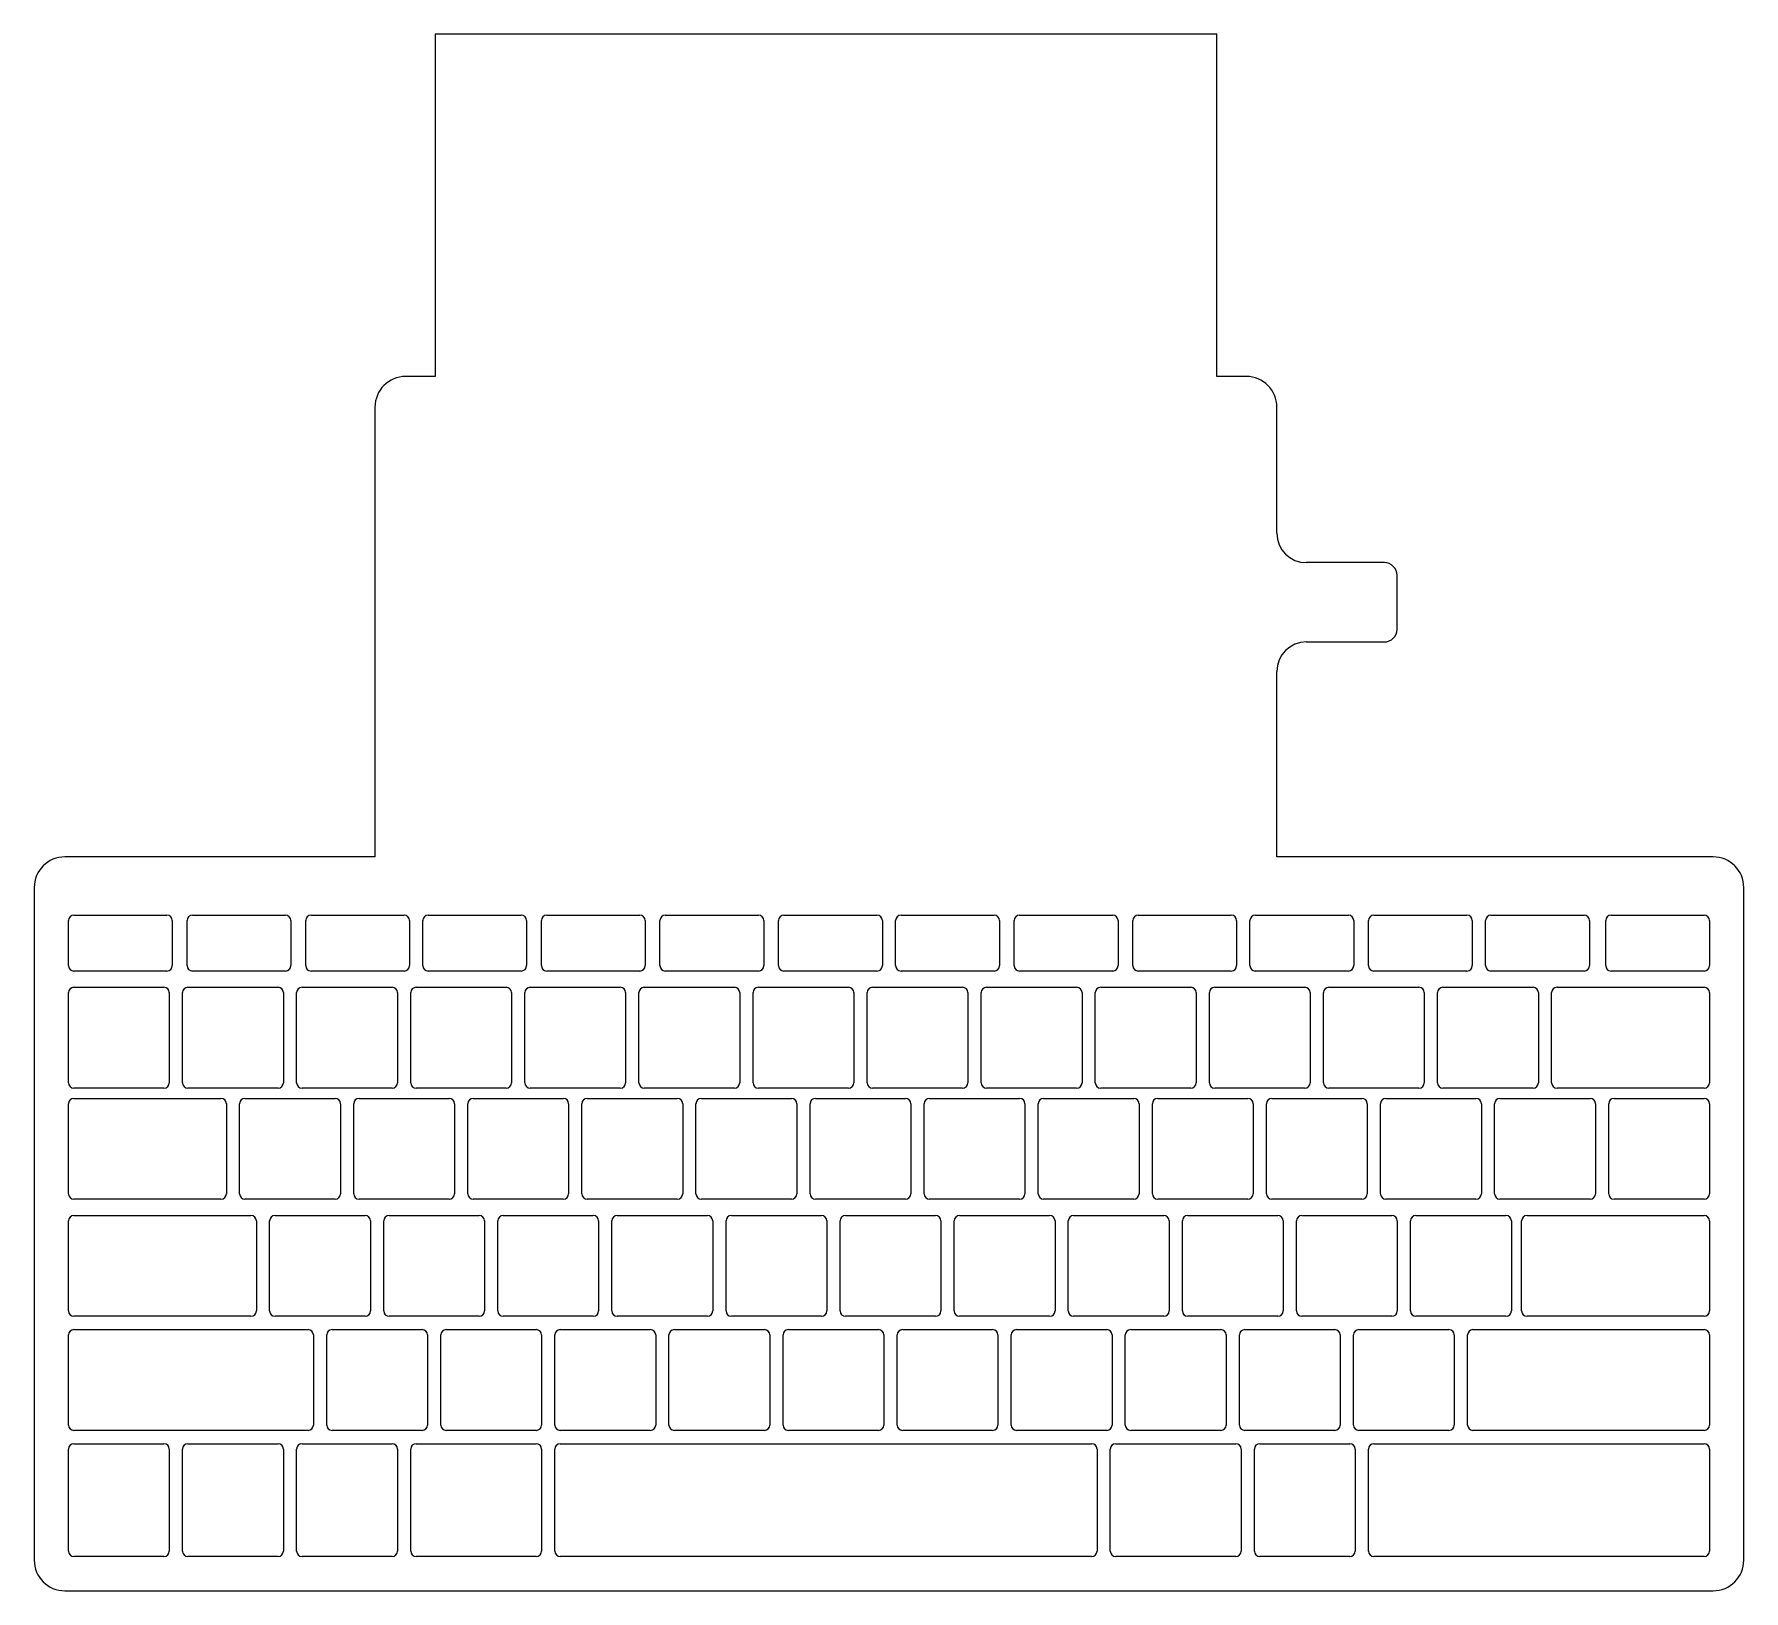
# Model space of a CAD drawing. Header units: millimetres. Extents: x -142 to 142, y -130 to 130.
import ezdxf

# ---------------------------------------------------------------- set-up
doc = ezdxf.new("R2010")
doc.units = ezdxf.units.MM
doc.layers.add('CUTOUTS', color=1, linetype='CONTINUOUS')
doc.layers.add('PERIMETER', color=5, linetype='CONTINUOUS')

msp = doc.modelspace()

# ---------------------------------------------------------------- linework, layer by layer
at = {"layer": 'CUTOUTS'}
for p, q in [((-136.645, -25.5), (-136.645, -18)), ((-135.75, -17.105), (-120.25, -17.105)), ((-119.355, -18), (-119.355, -25.5)), ((-116.895, -25.5), (-116.895, -18)), ((-116, -17.105), (-100.5, -17.105)), ((-99.605, -18), (-99.605, -25.5)), ((-97.145, -25.5), (-97.145, -18)), ((-96.25, -17.105), (-80.75, -17.105)), ((-79.855, -18), (-79.855, -25.5)), ((-77.645, -25.5), (-77.645, -18)), ((-76.75, -17.105), (-61.25, -17.105)), ((-60.355, -18), (-60.355, -25.5)), ((-57.895, -25.5), (-57.895, -18)), ((-57, -17.105), (-41.5, -17.105)), ((-40.605, -18), (-40.605, -25.5)), ((-38.145, -25.5), (-38.145, -18)), ((-37.25, -17.105), (-21.75, -17.105)), ((-20.855, -18), (-20.855, -25.5)), ((-18.395, -25.5), (-18.395, -18)), ((-17.5, -17.105), (-2, -17.105)), ((-1.105, -18), (-1.105, -25.5)), ((1.105, -25.5), (1.105, -18)), ((2, -17.105), (17.5, -17.105)), ((18.395, -18), (18.395, -25.5)), ((20.855, -25.5), (20.855, -18)), ((21.75, -17.105), (37.25, -17.105)), ((38.145, -18), (38.145, -25.5)), ((40.605, -25.5), (40.605, -18)), ((41.5, -17.105), (57, -17.105)), ((57.895, -18), (57.895, -25.5)), ((60.105, -25.5), (60.105, -18)), ((61, -17.105), (76.5, -17.105)), ((77.395, -18), (77.395, -25.5)), ((79.855, -25.5), (79.855, -18)), ((80.75, -17.105), (96.25, -17.105)), ((97.145, -18), (97.145, -25.5)), ((99.355, -25.5), (99.355, -18)), ((100.25, -17.105), (115.75, -17.105)), ((116.645, -18), (116.645, -25.5)), ((119.355, -25.5), (119.355, -18)), ((120.25, -17.105), (135.75, -17.105)), ((136.645, -18), (136.645, -25.5)), ((-120.25, -26.395), (-135.75, -26.395)), ((-100.5, -26.395), (-116, -26.395)), ((-80.75, -26.395), (-96.25, -26.395)), ((-61.25, -26.395), (-76.75, -26.395)), ((-41.5, -26.395), (-57, -26.395)), ((-21.75, -26.395), (-37.25, -26.395)), ((-2, -26.395), (-17.5, -26.395)), ((17.5, -26.395), (2, -26.395)), ((37.25, -26.395), (21.75, -26.395)), ((57, -26.395), (41.5, -26.395)), ((76.5, -26.395), (61, -26.395)), ((96.25, -26.395), (80.75, -26.395)), ((115.75, -26.395), (100.25, -26.395)), ((135.75, -26.395), (120.25, -26.395)), ((-136.645, -45), (-136.645, -30)), ((-135.75, -29.105), (-120.75, -29.105)), ((-119.855, -30), (-119.855, -45)), ((-117.645, -45), (-117.645, -30)), ((-116.75, -29.105), (-101.75, -29.105)), ((-100.855, -30), (-100.855, -45)), ((-98.645, -45), (-98.645, -30)), ((-97.75, -29.105), (-82.75, -29.105)), ((-81.855, -30), (-81.855, -45)), ((-79.645, -45), (-79.645, -30)), ((-78.75, -29.105), (-63.75, -29.105)), ((-62.855, -30), (-62.855, -45)), ((-60.645, -45), (-60.645, -30)), ((-59.75, -29.105), (-44.75, -29.105)), ((-43.855, -30), (-43.855, -45)), ((-41.645, -45), (-41.645, -30)), ((-40.75, -29.105), (-25.75, -29.105)), ((-24.855, -30), (-24.855, -45)), ((-22.645, -45), (-22.645, -30)), ((-21.75, -29.105), (-6.75, -29.105)), ((-5.855, -30), (-5.855, -45)), ((-3.645, -45), (-3.645, -30)), ((-2.75, -29.105), (12.25, -29.105)), ((13.145, -30), (13.145, -45)), ((15.355, -45), (15.355, -30)), ((16.25, -29.105), (31.25, -29.105)), ((32.145, -30), (32.145, -45)), ((34.355, -45), (34.355, -30)), ((35.25, -29.105), (50.25, -29.105)), ((51.145, -30), (51.145, -45)), ((53.355, -45), (53.355, -30)), ((54.25, -29.105), (69.25, -29.105)), ((70.145, -30), (70.145, -45)), ((72.355, -45), (72.355, -30)), ((73.25, -29.105), (88.25, -29.105)), ((89.145, -30), (89.145, -45)), ((91.355, -45), (91.355, -30)), ((92.25, -29.105), (107.25, -29.105)), ((108.145, -30), (108.145, -45)), ((110.355, -45), (110.355, -30)), ((111.25, -29.105), (135.75, -29.105)), ((136.645, -30), (136.645, -45)), ((-120.75, -45.895), (-135.75, -45.895)), ((-135.75, -47.605), (-111.25, -47.605)), ((-101.75, -45.895), (-116.75, -45.895)), ((-107.25, -47.605), (-92.25, -47.605)), ((-82.75, -45.895), (-97.75, -45.895)), ((-88.25, -47.605), (-73.25, -47.605)), ((-63.75, -45.895), (-78.75, -45.895)), ((-69.25, -47.605), (-54.25, -47.605)), ((-44.75, -45.895), (-59.75, -45.895)), ((-50.25, -47.605), (-35.25, -47.605)), ((-25.75, -45.895), (-40.75, -45.895)), ((-31.25, -47.605), (-16.25, -47.605)), ((-6.75, -45.895), (-21.75, -45.895)), ((-12.25, -47.605), (2.75, -47.605)), ((12.25, -45.895), (-2.75, -45.895)), ((6.75, -47.605), (21.75, -47.605)), ((31.25, -45.895), (16.25, -45.895)), ((25.75, -47.605), (40.75, -47.605)), ((50.25, -45.895), (35.25, -45.895)), ((44.75, -47.605), (59.75, -47.605)), ((69.25, -45.895), (54.25, -45.895)), ((63.75, -47.605), (78.75, -47.605)), ((88.25, -45.895), (73.25, -45.895)), ((82.75, -47.605), (97.75, -47.605)), ((107.25, -45.895), (92.25, -45.895)), ((101.75, -47.605), (116.75, -47.605)), ((135.75, -45.895), (111.25, -45.895)), ((120.75, -47.605), (135.75, -47.605)), ((-136.645, -63.5), (-136.645, -48.5)), ((-110.355, -48.5), (-110.355, -63.5)), ((-108.145, -63.5), (-108.145, -48.5)), ((-91.355, -48.5), (-91.355, -63.5)), ((-89.145, -63.5), (-89.145, -48.5)), ((-72.355, -48.5), (-72.355, -63.5)), ((-70.145, -63.5), (-70.145, -48.5)), ((-53.355, -48.5), (-53.355, -63.5)), ((-51.145, -63.5), (-51.145, -48.5)), ((-34.355, -48.5), (-34.355, -63.5)), ((-32.145, -63.5), (-32.145, -48.5)), ((-15.355, -48.5), (-15.355, -63.5)), ((-13.145, -63.5), (-13.145, -48.5)), ((3.645, -48.5), (3.645, -63.5)), ((5.855, -63.5), (5.855, -48.5)), ((22.645, -48.5), (22.645, -63.5)), ((24.855, -63.5), (24.855, -48.5)), ((41.645, -48.5), (41.645, -63.5)), ((43.855, -63.5), (43.855, -48.5)), ((60.645, -48.5), (60.645, -63.5)), ((62.855, -63.5), (62.855, -48.5)), ((79.645, -48.5), (79.645, -63.5)), ((81.855, -63.5), (81.855, -48.5)), ((98.645, -48.5), (98.645, -63.5)), ((100.855, -63.5), (100.855, -48.5)), ((117.645, -48.5), (117.645, -63.5)), ((119.855, -63.5), (119.855, -48.5)), ((136.645, -48.5), (136.645, -63.5)), ((-111.25, -64.395), (-135.75, -64.395)), ((-92.25, -64.395), (-107.25, -64.395)), ((-73.25, -64.395), (-88.25, -64.395)), ((-54.25, -64.395), (-69.25, -64.395)), ((-35.25, -64.395), (-50.25, -64.395)), ((-16.25, -64.395), (-31.25, -64.395)), ((2.75, -64.395), (-12.25, -64.395)), ((21.75, -64.395), (6.75, -64.395)), ((40.75, -64.395), (25.75, -64.395)), ((59.75, -64.395), (44.75, -64.395)), ((78.75, -64.395), (63.75, -64.395)), ((97.75, -64.395), (82.75, -64.395)), ((116.75, -64.395), (101.75, -64.395)), ((135.75, -64.395), (120.75, -64.395)), ((-136.645, -83), (-136.645, -68)), ((-135.75, -67.105), (-106.25, -67.105)), ((-105.355, -68), (-105.355, -83)), ((-103.145, -83), (-103.145, -68)), ((-102.25, -67.105), (-87.25, -67.105)), ((-86.355, -68), (-86.355, -83)), ((-84.145, -83), (-84.145, -68)), ((-83.25, -67.105), (-68.25, -67.105)), ((-67.355, -68), (-67.355, -83)), ((-65.145, -83), (-65.145, -68)), ((-64.25, -67.105), (-49.25, -67.105)), ((-48.355, -68), (-48.355, -83)), ((-46.145, -83), (-46.145, -68)), ((-45.25, -67.105), (-30.25, -67.105)), ((-29.355, -68), (-29.355, -83)), ((-27.145, -83), (-27.145, -68)), ((-26.25, -67.105), (-11.25, -67.105)), ((-10.355, -68), (-10.355, -83)), ((-8.145, -83), (-8.145, -68)), ((-7.25, -67.105), (7.75, -67.105)), ((8.645, -68), (8.645, -83)), ((10.855, -83), (10.855, -68)), ((11.75, -67.105), (26.75, -67.105)), ((27.645, -68), (27.645, -83)), ((29.855, -83), (29.855, -68)), ((30.75, -67.105), (45.75, -67.105)), ((46.645, -68), (46.645, -83)), ((48.855, -83), (48.855, -68)), ((49.75, -67.105), (64.75, -67.105)), ((65.645, -68), (65.645, -83)), ((67.855, -83), (67.855, -68)), ((68.75, -67.105), (83.75, -67.105)), ((84.645, -68), (84.645, -83)), ((86.855, -83), (86.855, -68)), ((87.75, -67.105), (102.75, -67.105)), ((103.645, -68), (103.645, -83)), ((105.355, -83), (105.355, -68)), ((106.25, -67.105), (135.75, -67.105)), ((136.645, -68), (136.645, -83)), ((-106.25, -83.895), (-135.75, -83.895)), ((-87.25, -83.895), (-102.25, -83.895)), ((-68.25, -83.895), (-83.25, -83.895)), ((-49.25, -83.895), (-64.25, -83.895)), ((-30.25, -83.895), (-45.25, -83.895)), ((-11.25, -83.895), (-26.25, -83.895)), ((7.75, -83.895), (-7.25, -83.895)), ((26.75, -83.895), (11.75, -83.895)), ((45.75, -83.895), (30.75, -83.895)), ((64.75, -83.895), (49.75, -83.895)), ((83.75, -83.895), (68.75, -83.895)), ((102.75, -83.895), (87.75, -83.895)), ((135.75, -83.895), (106.25, -83.895)), ((-136.645, -102), (-136.645, -87)), ((-135.75, -86.105), (-96.75, -86.105)), ((-95.855, -87), (-95.855, -102)), ((-93.645, -102), (-93.645, -87)), ((-92.75, -86.105), (-77.75, -86.105)), ((-76.855, -87), (-76.855, -102)), ((-74.645, -102), (-74.645, -87)), ((-73.75, -86.105), (-58.75, -86.105)), ((-57.855, -87), (-57.855, -102)), ((-55.645, -102), (-55.645, -87)), ((-54.75, -86.105), (-39.75, -86.105)), ((-38.855, -87), (-38.855, -102)), ((-36.645, -102), (-36.645, -87)), ((-35.75, -86.105), (-20.75, -86.105)), ((-19.855, -87), (-19.855, -102)), ((-17.645, -102), (-17.645, -87)), ((-16.75, -86.105), (-1.75, -86.105)), ((-0.855, -87), (-0.855, -102)), ((1.355, -102), (1.355, -87)), ((2.25, -86.105), (17.25, -86.105)), ((18.145, -87), (18.145, -102)), ((20.355, -102), (20.355, -87)), ((21.25, -86.105), (36.25, -86.105)), ((37.145, -87), (37.145, -102)), ((39.355, -102), (39.355, -87)), ((40.25, -86.105), (55.25, -86.105)), ((56.145, -87), (56.145, -102)), ((58.355, -102), (58.355, -87)), ((59.25, -86.105), (74.25, -86.105)), ((75.145, -87), (75.145, -102)), ((77.355, -102), (77.355, -87)), ((78.25, -86.105), (93.25, -86.105)), ((94.145, -87), (94.145, -102)), ((96.355, -102), (96.355, -87)), ((97.25, -86.105), (135.75, -86.105)), ((136.645, -87), (136.645, -102)), ((-96.75, -102.895), (-135.75, -102.895)), ((-135.75, -105.105), (-120.75, -105.105)), ((-116.75, -105.105), (-101.75, -105.105)), ((-97.75, -105.105), (-82.75, -105.105)), ((-77.75, -102.895), (-92.75, -102.895)), ((-78.75, -105.105), (-58.75, -105.105)), ((-58.75, -102.895), (-73.75, -102.895)), ((-39.75, -102.895), (-54.75, -102.895)), ((-54.75, -105.105), (33.75, -105.105)), ((-20.75, -102.895), (-35.75, -102.895)), ((-1.75, -102.895), (-16.75, -102.895)), ((17.25, -102.895), (2.25, -102.895)), ((36.25, -102.895), (21.25, -102.895)), ((37.75, -105.105), (57.75, -105.105)), ((55.25, -102.895), (40.25, -102.895)), ((74.25, -102.895), (59.25, -102.895)), ((61.75, -105.105), (76.75, -105.105)), ((93.25, -102.895), (78.25, -102.895)), ((80.75, -105.105), (135.75, -105.105)), ((135.75, -102.895), (97.25, -102.895)), ((-136.645, -123), (-136.645, -106)), ((-119.855, -106), (-119.855, -123)), ((-117.645, -123), (-117.645, -106)), ((-100.855, -106), (-100.855, -123)), ((-98.645, -123), (-98.645, -106)), ((-81.855, -106), (-81.855, -123)), ((-79.645, -123), (-79.645, -106)), ((-57.855, -106), (-57.855, -123)), ((-55.645, -123), (-55.645, -106)), ((34.645, -106), (34.645, -123)), ((36.855, -123), (36.855, -106)), ((58.645, -106), (58.645, -123)), ((60.855, -123), (60.855, -106)), ((77.645, -106), (77.645, -123)), ((79.855, -123), (79.855, -106)), ((136.645, -106), (136.645, -123)), ((-120.75, -123.895), (-135.75, -123.895)), ((-101.75, -123.895), (-116.75, -123.895)), ((-82.75, -123.895), (-97.75, -123.895)), ((-58.75, -123.895), (-78.75, -123.895)), ((33.75, -123.895), (-54.75, -123.895)), ((57.75, -123.895), (37.75, -123.895)), ((76.75, -123.895), (61.75, -123.895)), ((135.75, -123.895), (80.75, -123.895))]:
    msp.add_line(p, q, dxfattribs=at)
for centre, start, end in [((-135.75, -18), 90, 180), ((-120.25, -18), 0, 90), ((-116, -18), 90, 180), ((-100.5, -18), 0, 90), ((-96.25, -18), 90, 180), ((-80.75, -18), 0, 90), ((-76.75, -18), 90, 180), ((-61.25, -18), 0, 90), ((-57, -18), 90, 180), ((-41.5, -18), 0, 90), ((-37.25, -18), 90, 180), ((-21.75, -18), 0, 90), ((-17.5, -18), 90, 180), ((-2, -18), 0, 90), ((2, -18), 90, 180), ((17.5, -18), 0, 90), ((21.75, -18), 90, 180), ((37.25, -18), 0, 90), ((41.5, -18), 90, 180), ((57, -18), 0, 90), ((61, -18), 90, 180), ((76.5, -18), 0, 90), ((80.75, -18), 90, 180), ((96.25, -18), 0, 90), ((100.25, -18), 90, 180), ((115.75, -18), 0, 90), ((120.25, -18), 90, 180), ((135.75, -18), 0, 90), ((-135.75, -25.5), 180, 270), ((-120.25, -25.5), -90, 0), ((-116, -25.5), 180, 270), ((-100.5, -25.5), -90, 0), ((-96.25, -25.5), 180, 270), ((-80.75, -25.5), -90, 0), ((-76.75, -25.5), 180, 270), ((-61.25, -25.5), -90, 0), ((-57, -25.5), 180, 270), ((-41.5, -25.5), -90, 0), ((-37.25, -25.5), 180, 270), ((-21.75, -25.5), -90, 0), ((-17.5, -25.5), 180, 270), ((-2, -25.5), -90, 0), ((2, -25.5), 180, 270), ((17.5, -25.5), -90, 0), ((21.75, -25.5), 180, 270), ((37.25, -25.5), -90, 0), ((41.5, -25.5), 180, 270), ((57, -25.5), -90, 0), ((61, -25.5), 180, 270), ((76.5, -25.5), -90, 0), ((80.75, -25.5), 180, 270), ((96.25, -25.5), -90, 0), ((100.25, -25.5), 180, 270), ((115.75, -25.5), -90, 0), ((120.25, -25.5), 180, 270), ((135.75, -25.5), -90, 0), ((-135.75, -30), 90, 180), ((-120.75, -30), 0, 90), ((-116.75, -30), 90, 180), ((-101.75, -30), 0, 90), ((-97.75, -30), 90, 180), ((-82.75, -30), 0, 90), ((-78.75, -30), 90, 180), ((-63.75, -30), 0, 90), ((-59.75, -30), 90, 180), ((-44.75, -30), 0, 90), ((-40.75, -30), 90, 180), ((-25.75, -30), 0, 90), ((-21.75, -30), 90, 180), ((-6.75, -30), 0, 90), ((-2.75, -30), 90, 180), ((12.25, -30), 0, 90), ((16.25, -30), 90, 180), ((31.25, -30), 0, 90), ((35.25, -30), 90, 180), ((50.25, -30), 0, 90), ((54.25, -30), 90, 180), ((69.25, -30), 0, 90), ((73.25, -30), 90, 180), ((88.25, -30), 0, 90), ((92.25, -30), 90, 180), ((107.25, -30), 0, 90), ((111.25, -30), 90, 180), ((135.75, -30), 0, 90), ((-135.75, -45), 180, 270), ((-120.75, -45), -90, 0), ((-116.75, -45), 180, 270), ((-101.75, -45), -90, 0), ((-97.75, -45), 180, 270), ((-82.75, -45), -90, 0), ((-78.75, -45), 180, 270), ((-63.75, -45), -90, 0), ((-59.75, -45), 180, 270), ((-44.75, -45), -90, 0), ((-40.75, -45), 180, 270), ((-25.75, -45), -90, 0), ((-21.75, -45), 180, 270), ((-6.75, -45), -90, 0), ((-2.75, -45), 180, 270), ((12.25, -45), -90, 0), ((16.25, -45), 180, 270), ((31.25, -45), -90, 0), ((35.25, -45), 180, 270), ((50.25, -45), -90, 0), ((54.25, -45), 180, 270), ((69.25, -45), -90, 0), ((73.25, -45), 180, 270), ((88.25, -45), -90, 0), ((92.25, -45), 180, 270), ((107.25, -45), -90, 0), ((111.25, -45), 180, 270), ((135.75, -45), -90, 0), ((-135.75, -48.5), 90, 180), ((-111.25, -48.5), 0, 90), ((-107.25, -48.5), 90, 180), ((-92.25, -48.5), 0, 90), ((-88.25, -48.5), 90, 180), ((-73.25, -48.5), 0, 90), ((-69.25, -48.5), 90, 180), ((-54.25, -48.5), 0, 90), ((-50.25, -48.5), 90, 180), ((-35.25, -48.5), 0, 90), ((-31.25, -48.5), 90, 180), ((-16.25, -48.5), 0, 90), ((-12.25, -48.5), 90, 180), ((2.75, -48.5), 0, 90), ((6.75, -48.5), 90, 180), ((21.75, -48.5), 0, 90), ((25.75, -48.5), 90, 180), ((40.75, -48.5), 0, 90), ((44.75, -48.5), 90, 180), ((59.75, -48.5), 0, 90), ((63.75, -48.5), 90, 180), ((78.75, -48.5), 0, 90), ((82.75, -48.5), 90, 180), ((97.75, -48.5), 0, 90), ((101.75, -48.5), 90, 180), ((116.75, -48.5), 0, 90), ((120.75, -48.5), 90, 180), ((135.75, -48.5), 0, 90), ((-135.75, -63.5), 180, 270), ((-111.25, -63.5), -90, 0), ((-107.25, -63.5), 180, 270), ((-92.25, -63.5), -90, 0), ((-88.25, -63.5), 180, 270), ((-73.25, -63.5), -90, 0), ((-69.25, -63.5), 180, 270), ((-54.25, -63.5), -90, 0), ((-50.25, -63.5), 180, 270), ((-35.25, -63.5), -90, 0), ((-31.25, -63.5), 180, 270), ((-16.25, -63.5), -90, 0), ((-12.25, -63.5), 180, 270), ((2.75, -63.5), -90, 0), ((6.75, -63.5), 180, 270), ((21.75, -63.5), -90, 0), ((25.75, -63.5), 180, 270), ((40.75, -63.5), -90, 0), ((44.75, -63.5), 180, 270), ((59.75, -63.5), -90, 0), ((63.75, -63.5), 180, 270), ((78.75, -63.5), -90, 0), ((82.75, -63.5), 180, 270), ((97.75, -63.5), -90, 0), ((101.75, -63.5), 180, 270), ((116.75, -63.5), -90, 0), ((120.75, -63.5), 180, 270), ((135.75, -63.5), -90, 0), ((-135.75, -68), 90, 180), ((-106.25, -68), 0, 90), ((-102.25, -68), 90, 180), ((-87.25, -68), 0, 90), ((-83.25, -68), 90, 180), ((-68.25, -68), 0, 90), ((-64.25, -68), 90, 180), ((-49.25, -68), 0, 90), ((-45.25, -68), 90, 180), ((-30.25, -68), 0, 90), ((-26.25, -68), 90, 180), ((-11.25, -68), 0, 90), ((-7.25, -68), 90, 180), ((7.75, -68), 0, 90), ((11.75, -68), 90, 180), ((26.75, -68), 0, 90), ((30.75, -68), 90, 180), ((45.75, -68), 0, 90), ((49.75, -68), 90, 180), ((64.75, -68), 0, 90), ((68.75, -68), 90, 180), ((83.75, -68), 0, 90), ((87.75, -68), 90, 180), ((102.75, -68), 0, 90), ((106.25, -68), 90, 180), ((135.75, -68), 0, 90), ((-135.75, -83), 180, 270), ((-106.25, -83), -90, 0), ((-102.25, -83), 180, 270), ((-87.25, -83), -90, 0), ((-83.25, -83), 180, 270), ((-68.25, -83), -90, 0), ((-64.25, -83), 180, 270), ((-49.25, -83), -90, 0), ((-45.25, -83), 180, 270), ((-30.25, -83), -90, 0), ((-26.25, -83), 180, 270), ((-11.25, -83), -90, 0), ((-7.25, -83), 180, 270), ((7.75, -83), -90, 0), ((11.75, -83), 180, 270), ((26.75, -83), -90, 0), ((30.75, -83), 180, 270), ((45.75, -83), -90, 0), ((49.75, -83), 180, 270), ((64.75, -83), -90, 0), ((68.75, -83), 180, 270), ((83.75, -83), -90, 0), ((87.75, -83), 180, 270), ((102.75, -83), -90, 0), ((106.25, -83), 180, 270), ((135.75, -83), -90, 0), ((-135.75, -87), 90, 180), ((-96.75, -87), 0, 90), ((-92.75, -87), 90, 180), ((-77.75, -87), 0, 90), ((-73.75, -87), 90, 180), ((-58.75, -87), 0, 90), ((-54.75, -87), 90, 180), ((-39.75, -87), 0, 90), ((-35.75, -87), 90, 180), ((-20.75, -87), 0, 90), ((-16.75, -87), 90, 180), ((-1.75, -87), 0, 90), ((2.25, -87), 90, 180), ((17.25, -87), 0, 90), ((21.25, -87), 90, 180), ((36.25, -87), 0, 90), ((40.25, -87), 90, 180), ((55.25, -87), 0, 90), ((59.25, -87), 90, 180), ((74.25, -87), 0, 90), ((78.25, -87), 90, 180), ((93.25, -87), 0, 90), ((97.25, -87), 90, 180), ((135.75, -87), 0, 90), ((-135.75, -102), 180, 270), ((-96.75, -102), -90, 0), ((-92.75, -102), 180, 270), ((-77.75, -102), -90, 0), ((-73.75, -102), 180, 270), ((-58.75, -102), 270, 360), ((-54.75, -102), 180, 270), ((-39.75, -102), 270, 360), ((-35.75, -102), 180, 270), ((-20.75, -102), 270, 360), ((-16.75, -102), 180, 270), ((-1.75, -102), 270, 360), ((2.25, -102), 180, 270), ((17.25, -102), -90, 0), ((21.25, -102), 180, 270), ((36.25, -102), -90, 0), ((40.25, -102), 180, 270), ((55.25, -102), 270, 360), ((59.25, -102), 180, 270), ((74.25, -102), 270, 360), ((78.25, -102), 180, 270), ((93.25, -102), -90, 0), ((97.25, -102), 180, 270), ((135.75, -102), -90, 0), ((-135.75, -106), 90, 180), ((-120.75, -106), 0, 90), ((-116.75, -106), 90, 180), ((-101.75, -106), 0, 90), ((-97.75, -106), 90, 180), ((-82.75, -106), 0, 90), ((-78.75, -106), 90, 180), ((-58.75, -106), 0, 90), ((-54.75, -106), 90, 180), ((33.75, -106), 0, 90), ((37.75, -106), 90, 180), ((57.75, -106), 0, 90), ((61.75, -106), 90, 180), ((76.75, -106), 0, 90), ((80.75, -106), 90, 180), ((135.75, -106), 0, 90), ((-135.75, -123), 180, 270), ((-120.75, -123), -90, 0), ((-116.75, -123), 180, 270), ((-101.75, -123), -90, 0), ((-97.75, -123), 180, 270), ((-82.75, -123), -90, 0), ((-78.75, -123), 180, 270), ((-58.75, -123), 270, 360), ((-54.75, -123), 180, 270), ((33.75, -123), 270, 360), ((37.75, -123), 180, 270), ((57.75, -123), 270, 360), ((61.75, -123), 180, 270), ((76.75, -123), -90, 0), ((80.75, -123), 180, 270), ((135.75, -123), 270, 360)]:
    msp.add_arc(centre, 0.895, start, end, dxfattribs=at)
at = {"layer": 'PERIMETER'}
for p, q in [((54.605, 129.605), (-75.605, 129.605)), ((-75.605, 129.605), (-75.605, 72.605)), ((54.605, 72.605), (54.605, 129.605)), ((-75.605, 72.605), (-80.5, 72.605)), ((59.5, 72.605), (54.605, 72.605)), ((-85.605, 67.5), (-85.605, -7.395)), ((64.605, 46.5), (64.605, 67.5)), ((82.5, 41.605), (69.5, 41.605)), ((84.605, 30.5), (84.605, 39.5)), ((69.5, 28.395), (82.5, 28.395)), ((64.605, -7.395), (64.605, 23.5)), ((-85.605, -7.395), (-137.25, -7.395)), ((137.25, -7.395), (64.605, -7.395)), ((-142.355, -12.5), (-142.355, -124.5)), ((142.355, -124.5), (142.355, -12.5)), ((-137.25, -129.605), (137.25, -129.605))]:
    msp.add_line(p, q, dxfattribs=at)
for centre, radius, start, end in [((-80.5, 67.5), 5.105, 90, 180), ((59.5, 67.5), 5.105, 0, 90), ((69.5, 46.5), 4.895, 180, 270), ((82.5, 39.5), 2.105, 0, 90), ((82.5, 30.5), 2.105, -90, 0), ((69.5, 23.5), 4.895, 90, 180), ((-137.25, -12.5), 5.105, 90, 180), ((137.25, -12.5), 5.105, 0, 90), ((-137.25, -124.5), 5.105, 180, 270), ((137.25, -124.5), 5.105, 270, 360)]:
    msp.add_arc(centre, radius, start, end, dxfattribs=at)

doc.saveas('drawing.dxf')
